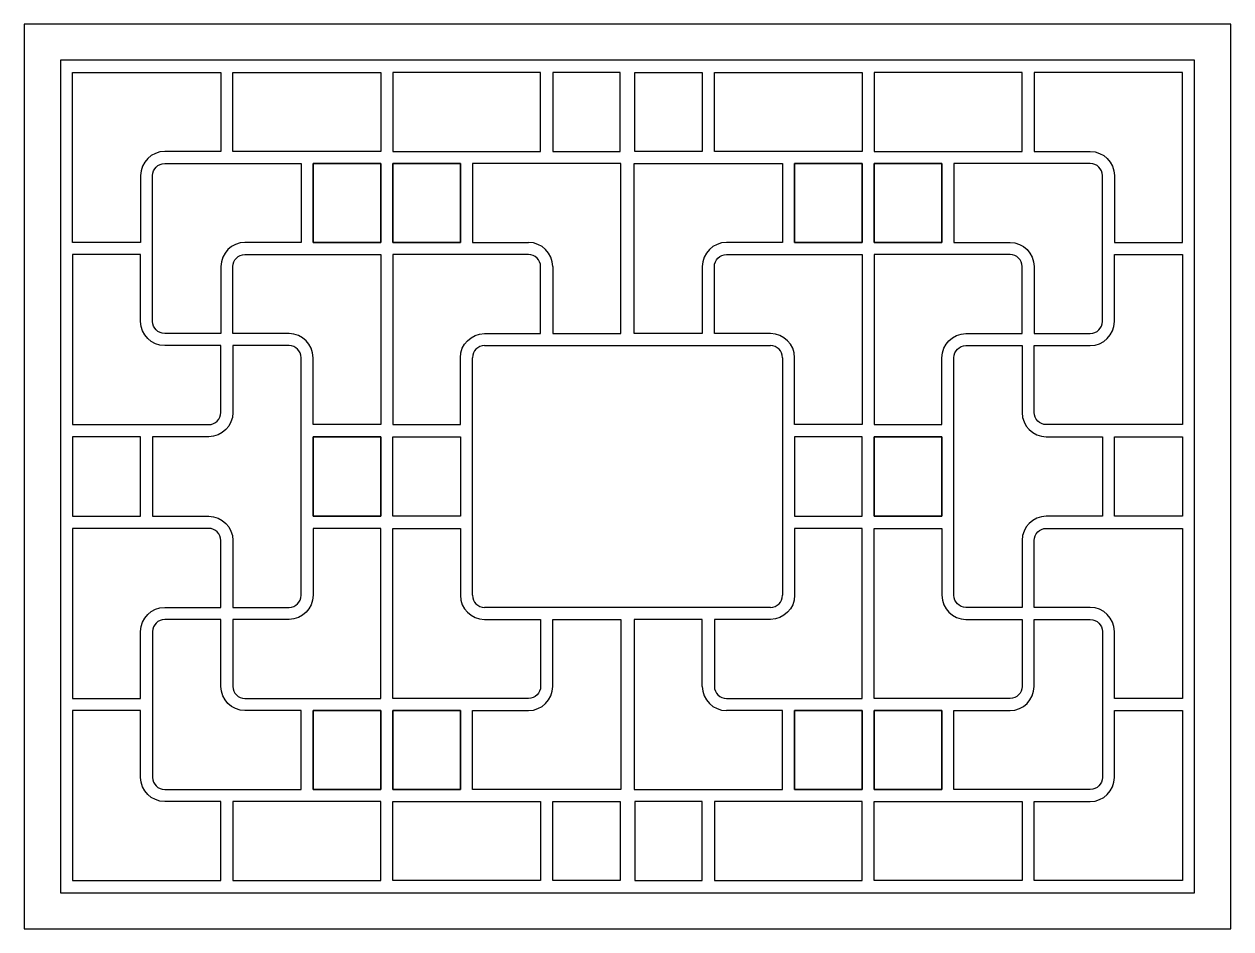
# Model space of a CAD drawing. Header units: metres. Extents: x 2521 to 4121, y 4507 to 5707.
import ezdxf

# ---------------------------------------------------------------- set-up
doc = ezdxf.new("R2010")
doc.units = ezdxf.units.M
doc.layers.add('3', color=3, linetype='Continuous')
doc.layers.add('4', color=4, linetype='Continuous')

# ---------------------------------------------------------------- blocks, each defined once
blk = doc.blocks.new('窗-021')
at = {"layer": '3'}
for p, q in [((989, 1269), (743, 1269)), ((743, 1269), (743, 1138)), ((989, 987), (989, 1269)), ((1011, 987), (1011, 1269)), ((1011, 1269), (1257, 1269)), ((1257, 1269), (1257, 1138)), ((743, 1138), (836, 1138)), ((1257, 1138), (1164, 1138)), ((876, 1098), (876, 987)), ((1124, 1098), (1124, 987)), ((876, 987), (989, 987)), ((1124, 987), (1011, 987)), ((763, 967), (1237, 967)), ((743, 553), (743, 947)), ((1257, 947), (1257, 553)), ((1237, 533), (763, 533)), ((876, 402), (876, 513)), ((876, 513), (989, 513)), ((989, 513), (989, 231)), ((1124, 513), (1011, 513)), ((1011, 513), (1011, 231)), ((1124, 402), (1124, 513)), ((743, 231), (743, 362)), ((743, 362), (836, 362)), ((1257, 362), (1164, 362)), ((1257, 231), (1257, 362)), ((989, 231), (743, 231)), ((1011, 231), (1257, 231))]:
    blk.add_line(p, q, dxfattribs=at)
for points in [[(193, 1138), (80, 1138), (80, 1420), (326, 1420), (326, 1289), (233, 1289, 0.41), (193, 1249)], [(1807, 1138), (1920, 1138), (1920, 1420), (1674, 1420), (1674, 1289), (1767, 1289, -0.41), (1807, 1249)], [(326, 1098), (326, 987), (233, 987, -0.41), (213, 1007), (213, 1249, -0.41), (233, 1269), (459, 1269), (459, 1138), (366, 1138, 0.41)], [(1674, 1098), (1674, 987), (1767, 987, 0.41), (1787, 1007), (1787, 1249, 0.41), (1767, 1269), (1541, 1269), (1541, 1138), (1634, 1138, -0.41)], [(80, 836), (306, 836, 0.41), (326, 856), (326, 967), (233, 967, -0.41), (193, 1007), (193, 1118), (80, 1118)], [(1920, 836), (1694, 836, -0.41), (1674, 856), (1674, 967), (1767, 967, 0.41), (1807, 1007), (1807, 1118), (1920, 1118)], [(346, 533), (439, 533, 0.41), (459, 553), (459, 947, 0.41), (439, 967), (346, 967), (346, 856, -0.41), (306, 816), (213, 816), (213, 684), (306, 684, -0.41), (346, 644)], [(1654, 533), (1561, 533, -0.41), (1541, 553), (1541, 947, -0.41), (1561, 967), (1654, 967), (1654, 856, 0.41), (1694, 816), (1787, 816), (1787, 684), (1694, 684, 0.41), (1654, 644)], [(80, 382), (193, 382), (193, 493, -0.41), (233, 533), (326, 533), (326, 644, 0.41), (306, 664), (80, 664)], [(1920, 382), (1807, 382), (1807, 493, 0.41), (1767, 533), (1674, 533), (1674, 644, -0.41), (1694, 664), (1920, 664)], [(366, 362, -0.41), (326, 402), (326, 513), (233, 513, 0.41), (213, 493), (213, 251, 0.41), (233, 231), (459, 231), (459, 362)], [(1634, 362, 0.41), (1674, 402), (1674, 513), (1767, 513, -0.41), (1787, 493), (1787, 251, -0.41), (1767, 231), (1541, 231), (1541, 362)], [(193, 362), (80, 362), (80, 80), (326, 80), (326, 211), (233, 211, -0.41), (193, 251)], [(1807, 362), (1920, 362), (1920, 80), (1674, 80), (1674, 211), (1767, 211, 0.41), (1807, 251)]]:
    blk.add_lwpolyline(points, format="xyb", close=True, dxfattribs=at)
for points in [[(346, 1420), (591, 1420), (591, 1289), (346, 1289)], [(856, 1420), (611, 1420), (611, 1289), (856, 1289)], [(988, 1289), (988, 1420), (876, 1420), (876, 1289)], [(1012, 1289), (1012, 1420), (1124, 1420), (1124, 1289)], [(1144, 1420), (1389, 1420), (1389, 1289), (1144, 1289)], [(1654, 1420), (1409, 1420), (1409, 1289), (1654, 1289)], [(479, 1138), (479, 1269), (591, 1269), (591, 1138)], [(591, 1138), (591, 1269), (479, 1269), (479, 1138)], [(611, 1138), (611, 1269), (723, 1269), (723, 1138)], [(723, 1138), (723, 1269), (611, 1269), (611, 1138)], [(1277, 1138), (1277, 1269), (1389, 1269), (1389, 1138)], [(1389, 1138), (1389, 1269), (1277, 1269), (1277, 1138)], [(1409, 1138), (1409, 1269), (1521, 1269), (1521, 1138)], [(1521, 1138), (1521, 1269), (1409, 1269), (1409, 1138)], [(80, 684), (193, 684), (193, 816), (80, 816)], [(591, 684), (479, 684), (479, 816), (591, 816)], [(591, 816), (479, 816), (479, 684), (591, 684)], [(611, 816), (723, 816), (723, 684), (611, 684)], [(1389, 816), (1277, 816), (1277, 684), (1389, 684)], [(1409, 816), (1521, 816), (1521, 684), (1409, 684)], [(1409, 684), (1521, 684), (1521, 816), (1409, 816)], [(1920, 684), (1807, 684), (1807, 816), (1920, 816)], [(591, 362), (591, 231), (479, 231), (479, 362)], [(479, 362), (479, 231), (591, 231), (591, 362)], [(723, 362), (723, 231), (611, 231), (611, 362)], [(611, 362), (611, 231), (723, 231), (723, 362)], [(1389, 362), (1389, 231), (1277, 231), (1277, 362)], [(1277, 362), (1277, 231), (1389, 231), (1389, 362)], [(1521, 362), (1521, 231), (1409, 231), (1409, 362)], [(1409, 362), (1409, 231), (1521, 231), (1521, 362)], [(346, 80), (591, 80), (591, 211), (346, 211)], [(856, 80), (611, 80), (611, 211), (856, 211)], [(988, 211), (988, 80), (876, 80), (876, 211)], [(1012, 211), (1012, 80), (1124, 80), (1124, 211)], [(1144, 80), (1389, 80), (1389, 211), (1144, 211)], [(1654, 80), (1409, 80), (1409, 211), (1654, 211)]]:
    blk.add_lwpolyline(points, close=True, dxfattribs=at)
for points in [[(591, 947), (591, 836), (479, 836), (479, 947, 0.41), (439, 987), (346, 987), (346, 1098, -0.41), (366, 1118), (591, 1118), (591, 857.8)], [(611, 947), (611, 836), (723, 836), (723, 947, -0.41), (763, 987), (856, 987), (856, 1098, 0.41), (836, 1118), (611, 1118), (611, 857.8)], [(1389, 947), (1389, 836), (1277, 836), (1277, 947, 0.41), (1237, 987), (1144, 987), (1144, 1098, -0.41), (1164, 1118), (1389, 1118), (1389, 857.8)], [(1409, 947), (1409, 836), (1521, 836), (1521, 947, -0.41), (1561, 987), (1654, 987), (1654, 1098, 0.41), (1634, 1118), (1409, 1118), (1409, 857.8)], [(591, 553), (591, 664), (479, 664), (479, 553, -0.41), (439, 513), (346, 513), (346, 402, 0.41), (366, 382), (591, 382), (591, 642.2)], [(611, 553), (611, 664), (723, 664), (723, 553, 0.41), (763, 513), (856, 513), (856, 402, -0.41), (836, 382), (611, 382), (611, 642.2)], [(1389, 553), (1389, 664), (1277, 664), (1277, 553, -0.41), (1237, 513), (1144, 513), (1144, 402, 0.41), (1164, 382), (1389, 382), (1389, 642.2)], [(1409, 553), (1409, 664), (1521, 664), (1521, 553, 0.41), (1561, 513), (1654, 513), (1654, 402, -0.41), (1634, 382), (1409, 382), (1409, 642.2)]]:
    blk.add_lwpolyline(points, format="xyb", dxfattribs=at)
for centre, radius, start, end in [((836, 1098), 40, 0, 90), ((1164, 1098), 40, 90, 180), ((763, 947), 20, 90, 180), ((1237, 947), 20, 0, 90), ((763, 553), 20, 180, 270), ((1237, 553), 20, 270, 0), ((836, 402), 40, 270, 0), ((1164, 402), 40, 180, 270)]:
    blk.add_arc(centre, radius, start, end, dxfattribs=at)
at = {"layer": '4'}
for points in [[(0, 0), (2000, 0), (2000, 1500), (0, 1500)], [(60, 60), (1940, 60), (1940, 1440), (60, 1440)]]:
    blk.add_lwpolyline(points, close=True, dxfattribs=at)

msp = doc.modelspace()

# ---------------------------------------------------------------- block references
at = {"layer": '3', "xscale": 0.8, "yscale": 0.8, "zscale": 0.8}
msp.add_blockref('窗-021', (2521.01, 4507.13), dxfattribs=at)

doc.saveas('drawing.dxf')
